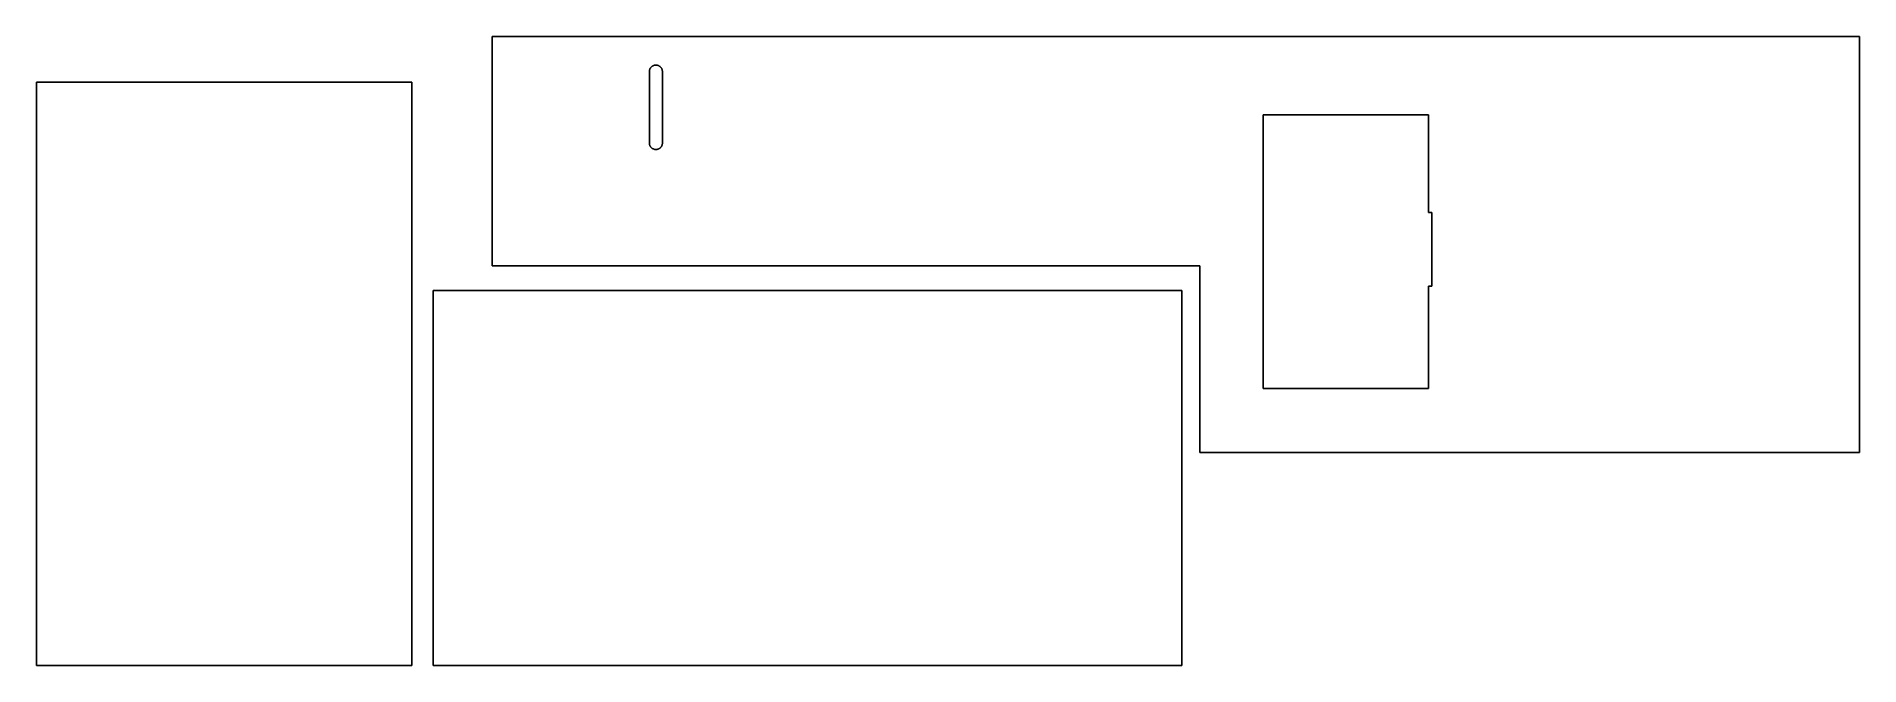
# Model space of a CAD drawing. Header units: metres. Extents: x -278 to 834, y -244 to 140.
import ezdxf

# ---------------------------------------------------------------- set-up
doc = ezdxf.new("R2010")
doc.units = ezdxf.units.M

msp = doc.modelspace()

# ---------------------------------------------------------------- linework, layer by layer
for p, q in [((834.5, 140), (0, 140)), ((0, 140), (0, 0)), ((834.5, -114), (834.5, 140)), ((98.8389, 122.328), (99.0281, 122.38)), ((99.0281, 122.38), (99.2196, 122.423)), ((99.2196, 122.423), (99.4131, 122.457)), ((99.4131, 122.457), (99.6079, 122.481)), ((99.6079, 122.481), (99.8037, 122.495)), ((99.8037, 122.495), (100, 122.5)), ((100, 122.5), (100.196, 122.495)), ((100.196, 122.495), (100.392, 122.481)), ((100.392, 122.481), (100.587, 122.457)), ((100.587, 122.457), (100.78, 122.423)), ((100.78, 122.423), (100.972, 122.38)), ((100.972, 122.38), (101.161, 122.328)), ((-49, 112), (-278, 112)), ((-278, 112), (-278, -244)), ((-49, -244), (-49, 112)), ((96, 118.5), (96.0048, 118.696)), ((96, 75), (96, 118.5)), ((96.0048, 118.696), (96.0193, 118.892)), ((96.0193, 118.892), (96.0433, 119.087)), ((96.0433, 119.087), (96.0769, 119.28)), ((96.0769, 119.28), (96.1199, 119.472)), ((96.1199, 119.472), (96.1722, 119.661)), ((96.1722, 119.661), (96.2338, 119.848)), ((96.2338, 119.848), (96.3045, 120.031)), ((96.3045, 120.031), (96.384, 120.21)), ((96.384, 120.21), (96.4723, 120.386)), ((96.4723, 120.386), (96.5691, 120.556)), ((96.5691, 120.556), (96.6741, 120.722)), ((96.6741, 120.722), (96.7872, 120.883)), ((96.7872, 120.883), (96.908, 121.038)), ((96.908, 121.038), (97.0362, 121.186)), ((97.0362, 121.186), (97.1716, 121.328)), ((97.1716, 121.328), (97.3138, 121.464)), ((97.3138, 121.464), (97.4624, 121.592)), ((97.4624, 121.592), (97.6172, 121.713)), ((97.6172, 121.713), (97.7777, 121.826)), ((97.7777, 121.826), (97.9436, 121.931)), ((97.9436, 121.931), (98.1144, 122.028)), ((98.1144, 122.028), (98.2898, 122.116)), ((98.2898, 122.116), (98.4693, 122.196)), ((98.4693, 122.196), (98.6524, 122.266)), ((98.6524, 122.266), (98.8389, 122.328)), ((101.161, 122.328), (101.348, 122.266)), ((101.348, 122.266), (101.531, 122.196)), ((101.531, 122.196), (101.71, 122.116)), ((101.71, 122.116), (101.886, 122.028)), ((101.886, 122.028), (102.056, 121.931)), ((102.056, 121.931), (102.222, 121.826)), ((102.222, 121.826), (102.383, 121.713)), ((102.383, 121.713), (102.538, 121.592)), ((102.538, 121.592), (102.686, 121.464)), ((102.686, 121.464), (102.828, 121.328)), ((102.828, 121.328), (102.964, 121.186)), ((102.964, 121.186), (103.092, 121.038)), ((103.092, 121.038), (103.213, 120.883)), ((103.213, 120.883), (103.326, 120.722)), ((103.326, 120.722), (103.431, 120.556)), ((103.431, 120.556), (103.528, 120.386)), ((103.528, 120.386), (103.616, 120.21)), ((103.616, 120.21), (103.696, 120.031)), ((103.696, 120.031), (103.766, 119.848)), ((103.766, 119.848), (103.828, 119.661)), ((103.828, 119.661), (103.88, 119.472)), ((103.88, 119.472), (103.923, 119.28)), ((103.923, 119.28), (103.957, 119.087)), ((103.957, 119.087), (103.981, 118.892)), ((103.981, 118.892), (103.995, 118.696)), ((103.995, 118.696), (104, 118.5)), ((104, 118.5), (104, 75)), ((470.5, 92.0098), (470.501, 92.0196)), ((470.5, 92), (470.5, 92.0098)), ((470.5, -74.6), (470.5, 92)), ((470.501, 92.0196), (470.502, 92.0293)), ((470.502, 92.0293), (470.504, 92.039)), ((470.504, 92.039), (470.506, 92.0486)), ((470.506, 92.0486), (470.509, 92.0581)), ((470.509, 92.0581), (470.512, 92.0674)), ((470.512, 92.0674), (470.515, 92.0765)), ((470.515, 92.0765), (470.519, 92.0855)), ((470.519, 92.0855), (470.524, 92.0943)), ((470.524, 92.0943), (470.528, 92.1028)), ((470.528, 92.1028), (470.534, 92.1111)), ((470.534, 92.1111), (470.539, 92.1191)), ((470.539, 92.1191), (470.545, 92.1269)), ((470.545, 92.1269), (470.552, 92.1343)), ((470.552, 92.1343), (470.559, 92.1414)), ((470.559, 92.1414), (470.566, 92.1482)), ((470.566, 92.1482), (470.573, 92.1546)), ((470.573, 92.1546), (470.581, 92.1606)), ((470.581, 92.1606), (470.589, 92.1663)), ((470.589, 92.1663), (470.597, 92.1715)), ((470.597, 92.1715), (470.606, 92.1764)), ((470.606, 92.1764), (470.615, 92.1808)), ((470.615, 92.1808), (470.623, 92.1848)), ((470.623, 92.1848), (470.633, 92.1883)), ((470.633, 92.1883), (470.642, 92.1914)), ((470.642, 92.1914), (470.651, 92.194)), ((470.651, 92.194), (470.661, 92.1962)), ((470.661, 92.1962), (470.671, 92.1978)), ((470.671, 92.1978), (470.68, 92.199)), ((470.68, 92.199), (470.69, 92.1998)), ((470.69, 92.1998), (470.7, 92.2)), ((470.7, 92.2), (571.3, 92.2)), ((571.3, 92.2), (571.31, 92.1998)), ((571.31, 92.1998), (571.32, 92.199)), ((571.32, 92.199), (571.329, 92.1978)), ((571.329, 92.1978), (571.339, 92.1962)), ((571.339, 92.1962), (571.349, 92.194)), ((571.349, 92.194), (571.358, 92.1914)), ((571.358, 92.1914), (571.367, 92.1883)), ((571.367, 92.1883), (571.377, 92.1848)), ((571.377, 92.1848), (571.385, 92.1808)), ((571.385, 92.1808), (571.394, 92.1764)), ((571.394, 92.1764), (571.403, 92.1715)), ((571.403, 92.1715), (571.411, 92.1663)), ((571.411, 92.1663), (571.419, 92.1606)), ((571.419, 92.1606), (571.427, 92.1546)), ((571.427, 92.1546), (571.434, 92.1482)), ((571.434, 92.1482), (571.441, 92.1414)), ((571.441, 92.1414), (571.448, 92.1343)), ((571.448, 92.1343), (571.455, 92.1269)), ((571.455, 92.1269), (571.461, 92.1191)), ((571.461, 92.1191), (571.466, 92.1111)), ((571.466, 92.1111), (571.472, 92.1028)), ((571.472, 92.1028), (571.476, 92.0943)), ((571.476, 92.0943), (571.481, 92.0855)), ((571.481, 92.0855), (571.485, 92.0765)), ((571.485, 92.0765), (571.488, 92.0674)), ((571.488, 92.0674), (571.491, 92.0581)), ((571.491, 92.0581), (571.494, 92.0486)), ((571.494, 92.0486), (571.496, 92.039)), ((571.496, 92.039), (571.498, 92.0293)), ((571.498, 92.0293), (571.499, 92.0196)), ((571.499, 92.0196), (571.5, 92.0098)), ((571.5, 92.0098), (571.5, 92)), ((571.5, 92), (571.5, 32.5)), ((96.0048, 74.8037), (96, 75)), ((96.0193, 74.6079), (96.0048, 74.8037)), ((96.0433, 74.4131), (96.0193, 74.6079)), ((96.0769, 74.2196), (96.0433, 74.4131)), ((96.1199, 74.0281), (96.0769, 74.2196)), ((96.1722, 73.8389), (96.1199, 74.0281)), ((96.2338, 73.6524), (96.1722, 73.8389)), ((96.3045, 73.4693), (96.2338, 73.6524)), ((96.384, 73.2898), (96.3045, 73.4693)), ((96.4723, 73.1144), (96.384, 73.2898)), ((96.5691, 72.9436), (96.4723, 73.1144)), ((96.6741, 72.7777), (96.5691, 72.9436)), ((96.7872, 72.6172), (96.6741, 72.7777)), ((96.908, 72.4624), (96.7872, 72.6172)), ((97.0362, 72.3138), (96.908, 72.4624)), ((97.1716, 72.1716), (97.0362, 72.3138)), ((97.3138, 72.0362), (97.1716, 72.1716)), ((97.4624, 71.908), (97.3138, 72.0362)), ((97.6172, 71.7872), (97.4624, 71.908)), ((97.7777, 71.6741), (97.6172, 71.7872)), ((97.9436, 71.5691), (97.7777, 71.6741)), ((98.1144, 71.4723), (97.9436, 71.5691)), ((98.2898, 71.384), (98.1144, 71.4723)), ((98.4693, 71.3045), (98.2898, 71.384)), ((98.6524, 71.2338), (98.4693, 71.3045)), ((98.8389, 71.1722), (98.6524, 71.2338)), ((99.0281, 71.1199), (98.8389, 71.1722)), ((99.2196, 71.0769), (99.0281, 71.1199)), ((99.4131, 71.0433), (99.2196, 71.0769)), ((99.6079, 71.0193), (99.4131, 71.0433)), ((99.8037, 71.0048), (99.6079, 71.0193)), ((100, 71), (99.8037, 71.0048)), ((100.196, 71.0048), (100, 71)), ((100.392, 71.0193), (100.196, 71.0048)), ((100.587, 71.0433), (100.392, 71.0193)), ((100.78, 71.0769), (100.587, 71.0433)), ((100.972, 71.1199), (100.78, 71.0769)), ((101.161, 71.1722), (100.972, 71.1199)), ((101.348, 71.2338), (101.161, 71.1722)), ((101.531, 71.3045), (101.348, 71.2338)), ((101.71, 71.384), (101.531, 71.3045)), ((101.886, 71.4723), (101.71, 71.384)), ((102.056, 71.5691), (101.886, 71.4723)), ((102.222, 71.6741), (102.056, 71.5691)), ((102.383, 71.7872), (102.222, 71.6741)), ((102.538, 71.908), (102.383, 71.7872)), ((102.686, 72.0362), (102.538, 71.908)), ((102.828, 72.1716), (102.686, 72.0362)), ((102.964, 72.3138), (102.828, 72.1716)), ((103.092, 72.4624), (102.964, 72.3138)), ((103.213, 72.6172), (103.092, 72.4624)), ((103.326, 72.7777), (103.213, 72.6172)), ((103.431, 72.9436), (103.326, 72.7777)), ((103.528, 73.1144), (103.431, 72.9436)), ((103.616, 73.2898), (103.528, 73.1144)), ((103.696, 73.4693), (103.616, 73.2898)), ((103.766, 73.6524), (103.696, 73.4693)), ((103.828, 73.8389), (103.766, 73.6524)), ((103.88, 74.0281), (103.828, 73.8389)), ((103.923, 74.2196), (103.88, 74.0281)), ((103.957, 74.4131), (103.923, 74.2196)), ((103.981, 74.6079), (103.957, 74.4131)), ((103.995, 74.8037), (103.981, 74.6079)), ((104, 75), (103.995, 74.8037)), ((571.5, 32.5), (573.5, 32.5)), ((573.5, 32.5), (573.5, -12.5)), ((0, 0), (432, 0)), ((432, 0), (432, -114)), ((421, -15), (-36, -15)), ((-36, -15), (-36, -244)), ((421, -244), (421, -15)), ((573.5, -12.5), (571.5, -12.5)), ((571.5, -12.5), (571.5, -74.6)), ((470.5, -74.6098), (470.5, -74.6)), ((470.501, -74.6196), (470.5, -74.6098)), ((470.502, -74.6293), (470.501, -74.6196)), ((470.504, -74.639), (470.502, -74.6293)), ((470.506, -74.6486), (470.504, -74.639)), ((470.509, -74.6581), (470.506, -74.6486)), ((470.512, -74.6674), (470.509, -74.6581)), ((470.515, -74.6765), (470.512, -74.6674)), ((470.519, -74.6855), (470.515, -74.6765)), ((470.524, -74.6943), (470.519, -74.6855)), ((470.528, -74.7028), (470.524, -74.6943)), ((470.534, -74.7111), (470.528, -74.7028)), ((470.539, -74.7191), (470.534, -74.7111)), ((470.545, -74.7269), (470.539, -74.7191)), ((470.552, -74.7343), (470.545, -74.7269)), ((470.559, -74.7414), (470.552, -74.7343)), ((470.566, -74.7482), (470.559, -74.7414)), ((470.573, -74.7546), (470.566, -74.7482)), ((470.581, -74.7606), (470.573, -74.7546)), ((470.589, -74.7663), (470.581, -74.7606)), ((470.597, -74.7715), (470.589, -74.7663)), ((470.606, -74.7764), (470.597, -74.7715)), ((470.615, -74.7808), (470.606, -74.7764)), ((470.623, -74.7848), (470.615, -74.7808)), ((470.633, -74.7883), (470.623, -74.7848)), ((470.642, -74.7914), (470.633, -74.7883)), ((470.651, -74.794), (470.642, -74.7914)), ((470.661, -74.7962), (470.651, -74.794)), ((470.671, -74.7978), (470.661, -74.7962)), ((470.68, -74.799), (470.671, -74.7978)), ((470.69, -74.7998), (470.68, -74.799)), ((470.7, -74.8), (470.69, -74.7998)), ((571.3, -74.8), (470.7, -74.8)), ((571.31, -74.7998), (571.3, -74.8)), ((571.32, -74.799), (571.31, -74.7998)), ((571.329, -74.7978), (571.32, -74.799)), ((571.339, -74.7962), (571.329, -74.7978)), ((571.349, -74.794), (571.339, -74.7962)), ((571.358, -74.7914), (571.349, -74.794)), ((571.367, -74.7883), (571.358, -74.7914)), ((571.377, -74.7848), (571.367, -74.7883)), ((571.385, -74.7808), (571.377, -74.7848)), ((571.394, -74.7764), (571.385, -74.7808)), ((571.403, -74.7715), (571.394, -74.7764)), ((571.411, -74.7663), (571.403, -74.7715)), ((571.419, -74.7606), (571.411, -74.7663)), ((571.427, -74.7546), (571.419, -74.7606)), ((571.434, -74.7482), (571.427, -74.7546)), ((571.441, -74.7414), (571.434, -74.7482)), ((571.448, -74.7343), (571.441, -74.7414)), ((571.455, -74.7269), (571.448, -74.7343)), ((571.461, -74.7191), (571.455, -74.7269)), ((571.466, -74.7111), (571.461, -74.7191)), ((571.472, -74.7028), (571.466, -74.7111)), ((571.476, -74.6943), (571.472, -74.7028)), ((571.481, -74.6855), (571.476, -74.6943)), ((571.485, -74.6765), (571.481, -74.6855)), ((571.488, -74.6674), (571.485, -74.6765)), ((571.491, -74.6581), (571.488, -74.6674)), ((571.494, -74.6486), (571.491, -74.6581)), ((571.496, -74.639), (571.494, -74.6486)), ((571.498, -74.6293), (571.496, -74.639)), ((571.499, -74.6196), (571.498, -74.6293)), ((571.5, -74.6098), (571.499, -74.6196)), ((571.5, -74.6), (571.5, -74.6098)), ((432, -114), (834.5, -114)), ((-278, -244), (-49, -244)), ((-36, -244), (421, -244))]:
    msp.add_line(p, q)

doc.saveas('drawing.dxf')
